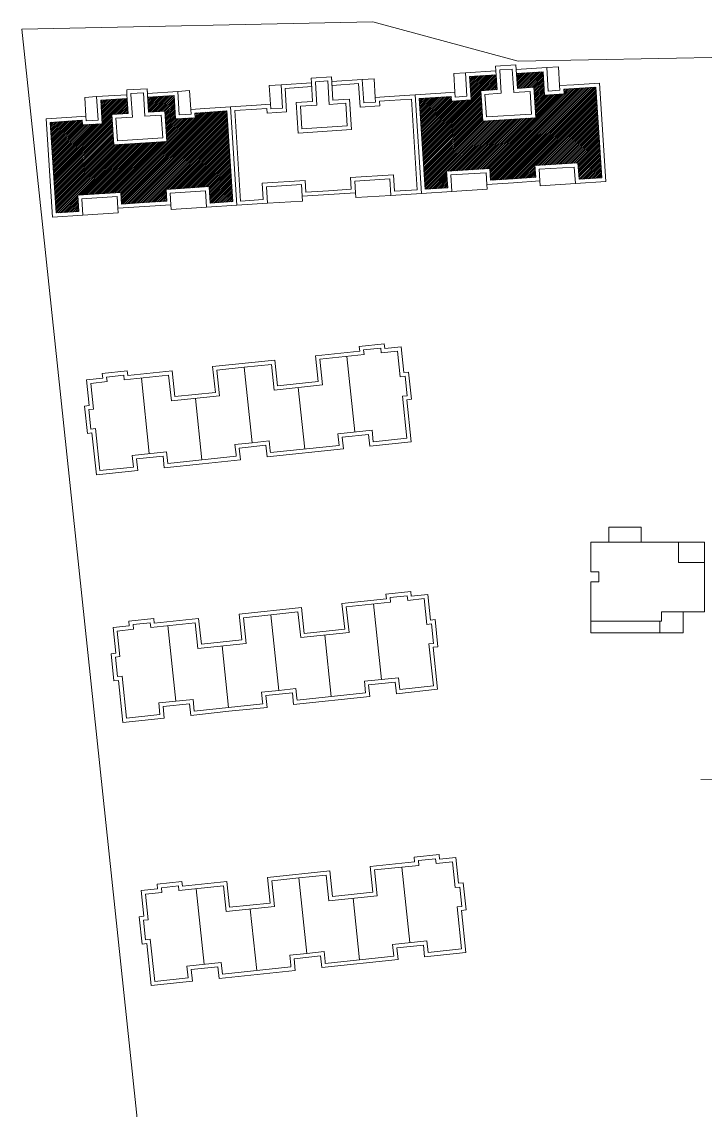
# Model space of a CAD drawing. Extents: x 109296 to 210174, y -14588 to 29909.
# Drawn here: x 119670 to 120717, y -9784 to -8116 of the extents above; entities that cross this region are included whole.
import ezdxf

# ---------------------------------------------------------------- set-up
doc = ezdxf.new("R2010")
doc.units = 0
doc.header["$LTSCALE"] = 1000
doc.header["$MEASUREMENT"] = 0
doc.layers.add('140', color=2, linetype='Continuous', lineweight=5)
doc.layers.add('s2', color=1, linetype='Continuous', lineweight=5)

msp = doc.modelspace()

# ---------------------------------------------------------------- linework, layer by layer
at = {"layer": '140', "color": 7}
for p, q in [((120207.9, -8115.5), (119670.1, -8126.8)), ((120430.5, -8176), (120207.9, -8115.5)), ((119670.1, -8126.8), (120038, -11599.8)), ((120833.2, -8168), (120430.5, -8176)), ((120396.6, -8190.8), (120349.9, -8193.8)), ((120427.2, -8181.6), (120396.1, -8183.6)), ((120396.1, -8183.6), (120396.6, -8190.8)), ((120396.6, -8190.8), (120398.4, -8219.6)), ((120421.6, -8188), (120402.5, -8189.2)), ((120402.5, -8189.2), (120402.6, -8190.4)), ((120402.6, -8190.4), (120404.8, -8225.2)), ((120424, -8223.9), (120421.6, -8188)), ((120427.7, -8188.8), (120427.2, -8181.6)), ((120429.6, -8217.6), (120427.2, -8181.6)), ((120474.4, -8185.8), (120427.7, -8188.8)), ((120492.4, -8184.7), (120474.4, -8185.8)), ((120476.7, -8221.7), (120474.4, -8185.8)), ((120494.2, -8213.4), (120492.4, -8184.7)), ((120144.6, -8199.9), (120113.5, -8201.9)), ((120113.5, -8201.9), (120114, -8209)), ((120139, -8206.2), (120119.9, -8207.5)), ((120119.9, -8207.5), (120119.9, -8208.7)), ((120141.3, -8242.2), (120139, -8206.2)), ((120145.1, -8207), (120144.6, -8199.9)), ((120146.9, -8235.8), (120144.6, -8199.9)), ((120191.8, -8204), (120145.1, -8207)), ((120209.8, -8202.9), (120191.8, -8204)), ((120194.1, -8240), (120191.8, -8204)), ((120211.6, -8231.6), (120209.8, -8202.9)), ((120331.9, -8195), (120349.9, -8193.8)), ((120333.8, -8223.7), (120331.9, -8195)), ((120349.9, -8193.8), (120352.2, -8229.8)), ((120397, -8196.8), (120356.2, -8199.4)), ((120356.2, -8199.4), (120358.6, -8235.4)), ((120468.8, -8192.2), (120428.1, -8194.8)), ((120471.1, -8228.1), (120468.8, -8192.2)), ((119862, -8218.1), (119830.9, -8220.1)), ((119830.9, -8220.1), (119831.3, -8227.3)), ((119856.4, -8224.4), (119837.3, -8225.7)), ((119858.7, -8260.4), (119856.4, -8224.4)), ((119862.5, -8225.3), (119862, -8218.1)), ((119864.3, -8254), (119862, -8218.1)), ((119909.2, -8222.2), (119862.5, -8225.3)), ((119927.1, -8221.1), (119909.2, -8222.2)), ((119911.5, -8258.2), (119909.2, -8222.2)), ((119929, -8249.8), (119927.1, -8221.1)), ((120049.3, -8213.2), (120067.3, -8212.1)), ((120051.1, -8242), (120049.3, -8213.2)), ((120114, -8209), (120067.3, -8212.1)), ((120067.3, -8212.1), (120069.6, -8248)), ((120114.3, -8215), (120073.6, -8217.7)), ((120073.6, -8217.7), (120075.9, -8253.6)), ((120114, -8209), (120115.8, -8237.8)), ((120119.9, -8208.7), (120122.2, -8243.4)), ((120186.2, -8210.4), (120145.5, -8213)), ((120188.5, -8246.3), (120186.2, -8210.4)), ((120312.2, -8225.1), (120272.7, -8227.7)), ((120333.8, -8223.7), (120312.2, -8225.1)), ((120334.2, -8230.9), (120333.8, -8223.7)), ((120398.4, -8219.6), (120373.3, -8221.2)), ((120373.3, -8221.2), (120376.3, -8267.9)), ((120404.8, -8225.2), (120379.7, -8226.8)), ((120449.1, -8222.3), (120424, -8223.9)), ((120454.7, -8215.9), (120429.6, -8217.6)), ((120451.3, -8257), (120449.1, -8222.3)), ((120457.7, -8262.6), (120454.7, -8215.9)), ((120494.7, -8220.6), (120476.7, -8221.7)), ((120515.8, -8212), (120494.2, -8213.4)), ((120494.2, -8213.4), (120494.7, -8220.6)), ((120516.2, -8218), (120500.6, -8219)), ((120500.6, -8219), (120501.1, -8226.2)), ((120555.3, -8209.5), (120515.8, -8212)), ((120549.7, -8215.8), (120516.2, -8218)), ((120558.7, -8354.7), (120549.7, -8215.8)), ((120565, -8360.3), (120555.3, -8209.5)), ((119766.7, -8231.4), (119784.6, -8230.3)), ((119768.5, -8260.2), (119766.7, -8231.4)), ((119831.3, -8227.3), (119784.6, -8230.3)), ((119784.6, -8230.3), (119787, -8266.2)), ((119831.7, -8233.3), (119791, -8235.9)), ((119791, -8235.9), (119793.3, -8271.8)), ((119831.3, -8227.3), (119833.2, -8256)), ((119837.3, -8225.7), (119837.3, -8226.9)), ((119837.3, -8226.9), (119839.6, -8261.6)), ((119903.6, -8228.6), (119862.9, -8231.2)), ((119905.9, -8264.5), (119903.6, -8228.6)), ((120051.1, -8242), (120029.6, -8243.3)), ((120051.6, -8249.1), (120051.1, -8242)), ((120115.8, -8237.8), (120090.7, -8239.4)), ((120090.7, -8239.4), (120093.7, -8286.1)), ((120166.5, -8240.5), (120141.3, -8242.2)), ((120172.1, -8234.2), (120146.9, -8235.8)), ((120168.7, -8275.3), (120166.5, -8240.5)), ((120175.1, -8280.9), (120172.1, -8234.2)), ((120212.1, -8238.8), (120194.1, -8240)), ((120233.2, -8230.2), (120211.6, -8231.6)), ((120211.6, -8231.6), (120212.1, -8238.8)), ((120233.6, -8236.2), (120218, -8237.2)), ((120218, -8237.2), (120218.5, -8244.4)), ((120272.7, -8227.7), (120233.2, -8230.2)), ((120267.1, -8234), (120233.6, -8236.2)), ((120276, -8373), (120267.1, -8234)), ((120282.4, -8378.6), (120272.7, -8227.7)), ((120272.7, -8227.7), (120282.4, -8378.6)), ((120312.6, -8231.1), (120279.1, -8233.3)), ((120279.1, -8233.3), (120288, -8372.2)), ((120328.2, -8230.1), (120312.6, -8231.1)), ((120328.6, -8237.3), (120328.2, -8230.1)), ((120358.6, -8235.4), (120328.6, -8237.3)), ((120352.2, -8229.8), (120334.2, -8230.9)), ((120379.7, -8226.8), (120381.9, -8261.5)), ((120501.1, -8226.2), (120471.1, -8228.1)), ((119833.2, -8256), (119808.1, -8257.6)), ((119808.1, -8257.6), (119811.1, -8304.3)), ((119889.5, -8252.4), (119864.3, -8254)), ((119892.5, -8299.1), (119889.5, -8252.4)), ((119929.5, -8257), (119911.5, -8258.2)), ((119950.6, -8248.4), (119929, -8249.8)), ((119929, -8249.8), (119929.5, -8257)), ((119950.9, -8254.4), (119935.4, -8255.4)), ((119935.4, -8255.4), (119935.8, -8262.6)), ((119990.1, -8245.9), (119950.6, -8248.4)), ((119984.5, -8252.3), (119950.9, -8254.4)), ((119993.4, -8391.2), (119984.5, -8252.3)), ((120029.6, -8243.3), (119990.1, -8245.9)), ((119999.8, -8396.8), (119990.1, -8245.9)), ((119990.1, -8245.9), (119999.8, -8396.8)), ((120030, -8249.3), (119996.4, -8251.5)), ((119996.4, -8251.5), (120005.4, -8390.4)), ((120045.5, -8248.3), (120030, -8249.3)), ((120046, -8255.5), (120045.5, -8248.3)), ((120075.9, -8253.6), (120046, -8255.5)), ((120069.6, -8248), (120051.6, -8249.1)), ((120122.2, -8243.4), (120097, -8245)), ((120097, -8245), (120099.3, -8279.7)), ((120218.5, -8244.4), (120188.5, -8246.3)), ((120381.9, -8261.5), (120451.3, -8257)), ((119747, -8261.6), (119707.5, -8264.1)), ((119707.5, -8264.1), (119717.2, -8415)), ((119747.4, -8267.6), (119713.8, -8269.7)), ((119713.8, -8269.7), (119722.8, -8408.6)), ((119768.5, -8260.2), (119747, -8261.6)), ((119762.9, -8266.5), (119747.4, -8267.6)), ((119763.4, -8273.7), (119762.9, -8266.5)), ((119793.3, -8271.8), (119763.4, -8273.7)), ((119769, -8267.4), (119768.5, -8260.2)), ((119787, -8266.2), (119769, -8267.4)), ((119839.6, -8261.6), (119814.4, -8263.2)), ((119814.4, -8263.2), (119816.7, -8298)), ((119883.9, -8258.8), (119858.7, -8260.4)), ((119886.1, -8293.5), (119883.9, -8258.8)), ((119935.8, -8262.6), (119905.9, -8264.5)), ((120099.3, -8279.7), (120168.7, -8275.3)), ((120376.3, -8267.9), (120457.7, -8262.6)), ((120093.7, -8286.1), (120175.1, -8280.9)), ((119811.1, -8304.3), (119892.5, -8299.1)), ((119816.7, -8298), (119886.1, -8293.5)), ((120321.1, -8344.8), (120387, -8340.6)), ((120387, -8340.6), (120388.1, -8358.5)), ((120456.4, -8336.1), (120522.3, -8331.8)), ((120457.6, -8354), (120456.4, -8336.1)), ((120462.8, -8341.7), (120516.7, -8338.2)), ((120464, -8359.6), (120462.8, -8341.7)), ((120516.7, -8338.2), (120518.3, -8363.4)), ((120522.3, -8331.8), (120523.9, -8357)), ((120038.5, -8363), (120104.4, -8358.8)), ((120104.4, -8358.8), (120105.5, -8376.7)), ((120173.8, -8354.3), (120239.7, -8350)), ((120175, -8372.3), (120173.8, -8354.3)), ((120180.2, -8359.9), (120234.1, -8356.4)), ((120234.1, -8356.4), (120235.7, -8381.6)), ((120239.7, -8350), (120241.3, -8375.2)), ((120322.7, -8369.9), (120321.1, -8344.8)), ((120327.5, -8350.4), (120381.4, -8346.9)), ((120329.1, -8375.5), (120327.5, -8350.4)), ((120381.4, -8346.9), (120382.5, -8364.9)), ((120388.1, -8358.5), (120422.9, -8356.3)), ((120422.9, -8356.3), (120457.6, -8354)), ((120523.9, -8357), (120558.7, -8354.7)), ((119891.2, -8372.5), (119957.1, -8368.3)), ((119892.4, -8390.5), (119891.2, -8372.5)), ((119897.6, -8378.1), (119951.5, -8374.6)), ((119951.5, -8374.6), (119953.1, -8399.8)), ((119957.1, -8368.3), (119958.7, -8393.4)), ((120040.1, -8388.2), (120038.5, -8363)), ((120044.9, -8368.6), (120098.8, -8365.1)), ((120046.5, -8393.8), (120044.9, -8368.6)), ((120098.8, -8365.1), (120099.9, -8383.1)), ((120105.5, -8376.7), (120140.3, -8374.5)), ((120140.3, -8374.5), (120175, -8372.3)), ((120181.4, -8377.9), (120180.2, -8359.9)), ((120241.3, -8375.2), (120276, -8373)), ((120288, -8372.2), (120322.7, -8369.9)), ((120329.1, -8375.5), (120383, -8372.1)), ((120382.5, -8364.9), (120423.3, -8362.3)), ((120383, -8372.1), (120382.5, -8364.9)), ((120423.3, -8362.3), (120464, -8359.6)), ((120464.4, -8366.8), (120464, -8359.6)), ((120518.3, -8363.4), (120464.4, -8366.8)), ((120518.3, -8363.4), (120565, -8360.3)), ((119755.9, -8381.2), (119821.8, -8377)), ((119757.5, -8406.4), (119755.9, -8381.2)), ((119762.3, -8386.8), (119816.2, -8383.4)), ((119763.9, -8412), (119762.3, -8386.8)), ((119816.2, -8383.4), (119817.3, -8401.3)), ((119821.8, -8377), (119822.9, -8395)), ((119857.6, -8392.7), (119892.4, -8390.5)), ((119898.7, -8396.1), (119897.6, -8378.1)), ((119958.7, -8393.4), (119993.4, -8391.2)), ((120005.4, -8390.4), (120040.1, -8388.2)), ((120046.5, -8393.8), (120100.4, -8390.3)), ((120099.9, -8383.1), (120140.6, -8380.5)), ((120100.4, -8390.3), (120099.9, -8383.1)), ((120140.6, -8380.5), (120181.4, -8377.9)), ((120181.8, -8385), (120181.4, -8377.9)), ((120235.7, -8381.6), (120181.8, -8385)), ((120235.7, -8381.6), (120282.4, -8378.6)), ((120282.4, -8378.6), (120329.1, -8375.5)), ((119722.8, -8408.6), (119757.5, -8406.4)), ((119763.9, -8412), (119817.8, -8408.5)), ((119817.3, -8401.3), (119858, -8398.7)), ((119817.8, -8408.5), (119817.3, -8401.3)), ((119822.9, -8395), (119857.6, -8392.7)), ((119858, -8398.7), (119898.7, -8396.1)), ((119899.2, -8403.3), (119898.7, -8396.1)), ((119953.1, -8399.8), (119899.2, -8403.3)), ((119953.1, -8399.8), (119999.8, -8396.8)), ((119999.8, -8396.8), (120046.5, -8393.8)), ((119717.2, -8415), (119763.9, -8412)), ((120120, -8627.6), (120188.1, -8620.4)), ((120187.3, -8613.3), (120225.5, -8609.3)), ((120188.1, -8620.4), (120187.3, -8613.3)), ((120220.2, -8615.8), (120193.9, -8618.6)), ((120193.9, -8618.6), (120194.7, -8625.8)), ((120220.9, -8623), (120220.2, -8615.8)), ((120246, -8620.4), (120220.9, -8623)), ((120225.5, -8609.3), (120226.3, -8616.4)), ((120226.3, -8616.4), (120251.3, -8613.8)), ((120250.1, -8659.8), (120246, -8620.4)), ((120251.3, -8613.8), (120255.5, -8653.2)), ((119962.5, -8644.2), (120058, -8634.1)), ((120052.7, -8640.7), (120010.9, -8645.1)), ((120056.8, -8680.1), (120052.7, -8640.7)), ((120058, -8634.1), (120062.1, -8673.5)), ((120124.2, -8667), (120120, -8627.6)), ((120194.7, -8625.8), (120126.6, -8632.9)), ((120126.6, -8632.9), (120130.8, -8672.3)), ((120180.6, -8744.3), (120168.4, -8628.5)), ((119793.5, -8654.7), (119831.7, -8650.7)), ((119794.2, -8661.9), (119793.5, -8654.7)), ((119800.1, -8660.1), (119826.3, -8657.3)), ((119826.3, -8657.3), (119827.1, -8664.5)), ((119827.1, -8664.5), (119895.1, -8657.3)), ((119831.7, -8650.7), (119832.4, -8657.9)), ((119832.4, -8657.9), (119900.5, -8650.7)), ((119895.1, -8657.3), (119899.3, -8696.7)), ((119900.5, -8650.7), (119904.6, -8690.1)), ((119966.7, -8683.6), (119962.5, -8644.2)), ((119969.1, -8649.5), (120010.9, -8645.1)), ((119973.3, -8688.9), (119969.1, -8649.5)), ((120023.1, -8760.9), (120010.9, -8645.1)), ((120023.1, -8760.9), (120010.9, -8645.1)), ((120023.1, -8760.9), (120010.9, -8645.1)), ((120023.1, -8760.9), (120010.9, -8645.1)), ((120257.3, -8659), (120250.1, -8659.8)), ((120255.5, -8653.2), (120262.6, -8652.4)), ((120260.4, -8688.8), (120257.3, -8659)), ((120262.6, -8652.4), (120267, -8694.2)), ((119769.2, -8664.5), (119794.2, -8661.9)), ((119773.3, -8703.9), (119769.2, -8664.5)), ((119775.8, -8669.9), (119800.8, -8667.2)), ((119779.9, -8709.3), (119775.8, -8669.9)), ((119800.8, -8667.2), (119800.1, -8660.1)), ((119865.5, -8777.5), (119853.4, -8661.7)), ((120130.8, -8672.3), (120056.8, -8680.1)), ((120062.1, -8673.5), (120124.2, -8667)), ((119899.3, -8696.7), (119973.3, -8688.9)), ((119904.6, -8690.1), (119966.7, -8683.6)), ((120093.8, -8676.2), (120103.7, -8770.5)), ((120093.8, -8676.2), (120103.7, -8770.5)), ((120253.3, -8689.6), (120260.4, -8688.8)), ((120260.1, -8754), (120253.3, -8689.6)), ((119766.2, -8704.7), (119773.3, -8703.9)), ((119770.6, -8746.5), (119766.2, -8704.7)), ((119936.3, -8692.8), (119946.2, -8787.1)), ((119936.3, -8692.8), (119946.2, -8787.1)), ((120267, -8694.2), (120259.9, -8694.9)), ((120259.9, -8694.9), (120266.7, -8759.4)), ((119772.8, -8710), (119779.9, -8709.3)), ((119775.9, -8739.9), (119772.8, -8710)), ((119783.1, -8739.1), (119775.9, -8739.9)), ((119789.9, -8803.5), (119783.1, -8739.1)), ((120154.3, -8747.1), (120206.9, -8741.5)), ((120206.9, -8741.5), (120208.7, -8759.4)), ((119777.7, -8745.7), (119770.6, -8746.5)), ((119784.5, -8810.1), (119777.7, -8745.7)), ((120023.1, -8760.9), (120049.3, -8758.1)), ((120049.3, -8758.1), (120050.9, -8773)), ((120156.2, -8765), (120154.3, -8747.1)), ((120201.5, -8748.1), (120160.9, -8752.4)), ((120160.9, -8752.4), (120162.8, -8770.3)), ((120203.4, -8766), (120201.5, -8748.1)), ((120208.7, -8759.4), (120260.1, -8754)), ((119891.8, -8774.7), (119839.3, -8780.2)), ((119893.7, -8792.6), (119891.8, -8774.7)), ((120023.1, -8760.9), (119996.8, -8763.7)), ((119996.8, -8763.7), (119998.4, -8778.6)), ((120044, -8764.7), (120003.4, -8769)), ((120003.4, -8769), (120005.3, -8786.9)), ((120045.9, -8782.6), (120044, -8764.7)), ((120162.8, -8770.3), (120045.9, -8782.6)), ((120050.9, -8773), (120051.2, -8776)), ((120051.2, -8776), (120156.2, -8765)), ((120266.7, -8759.4), (120203.4, -8766)), ((119839.3, -8780.2), (119841.2, -8798.1)), ((119886.5, -8781.3), (119845.9, -8785.6)), ((119845.9, -8785.6), (119847.8, -8803.5)), ((119888.3, -8799.2), (119886.5, -8781.3)), ((119998.7, -8781.6), (119893.7, -8792.6)), ((120005.3, -8786.9), (119946.8, -8793.1)), ((119998.4, -8778.6), (119998.7, -8781.6)), ((119847.8, -8803.5), (119784.5, -8810.1)), ((119841.2, -8798.1), (119789.9, -8803.5)), ((119946.8, -8793.1), (119888.3, -8799.2)), ((120569.7, -8890.2), (120569.7, -8913)), ((120618.9, -8890.2), (120569.7, -8890.2)), ((120618.9, -8913), (120618.9, -8890.2)), ((120542.1, -8913), (120676.5, -8913)), ((120542.1, -8958.6), (120542.1, -8913)), ((120676.5, -8913), (120716.1, -8913)), ((120676.5, -8913), (120676.5, -8944.2)), ((120716.1, -8913), (120716.1, -8944.2)), ((120554.1, -8958.6), (120542.1, -8958.6)), ((120554.1, -8974.2), (120554.1, -8958.6)), ((120676.5, -8944.2), (120716.1, -8944.2)), ((120716.1, -8944.2), (120716.1, -9019.8)), ((120542.1, -8974.2), (120554.1, -8974.2)), ((120542.1, -9034.2), (120542.1, -8974.2)), ((120228, -8992.7), (120266.2, -8988.7)), ((120228.8, -8999.9), (120228, -8992.7)), ((120266.2, -8988.7), (120266.9, -8995.9)), ((120160.7, -9007.1), (120228.8, -8999.9)), ((120164.9, -9046.5), (120160.7, -9007.1)), ((120235.3, -9005.2), (120167.3, -9012.4)), ((120221.3, -9123.8), (120209.1, -9008)), ((120260.8, -8995.3), (120234.6, -8998.1)), ((120234.6, -8998.1), (120235.3, -9005.2)), ((120261.6, -9002.5), (120260.8, -8995.3)), ((120286.7, -8999.8), (120261.6, -9002.5)), ((120266.9, -8995.9), (120292, -8993.2)), ((120290.8, -9039.2), (120286.7, -8999.8)), ((120292, -8993.2), (120296.1, -9032.6)), ((120003.2, -9023.7), (120098.7, -9013.6)), ((120007.3, -9063), (120003.2, -9023.7)), ((120009.8, -9029), (120051.6, -9024.6)), ((120093.3, -9020.2), (120051.6, -9024.6)), ((120063.8, -9140.4), (120051.6, -9024.6)), ((120063.8, -9140.4), (120051.6, -9024.6)), ((120063.8, -9140.4), (120051.6, -9024.6)), ((120063.8, -9140.4), (120051.6, -9024.6)), ((120097.5, -9059.6), (120093.3, -9020.2)), ((120098.7, -9013.6), (120102.8, -9053)), ((120167.3, -9012.4), (120171.5, -9051.8)), ((120650.1, -9019.8), (120650.1, -9034.2)), ((120716.1, -9019.8), (120650.1, -9019.8)), ((120683.7, -9019.8), (120683.7, -9052.2)), ((119809.9, -9044), (119834.9, -9041.4)), ((119834.2, -9034.2), (119872.4, -9030.2)), ((119834.9, -9041.4), (119834.2, -9034.2)), ((119840.8, -9039.6), (119867, -9036.8)), ((119841.5, -9046.7), (119840.8, -9039.6)), ((119867, -9036.8), (119867.8, -9044)), ((119867.8, -9044), (119935.8, -9036.8)), ((119872.4, -9030.2), (119873.1, -9037.4)), ((119873.1, -9037.4), (119941.1, -9030.2)), ((119906.2, -9156.9), (119894, -9041.2)), ((119935.8, -9036.8), (119940, -9076.2)), ((119941.1, -9030.2), (119945.3, -9069.6)), ((120013.9, -9068.4), (120009.8, -9029)), ((120298, -9038.5), (120290.8, -9039.2)), ((120296.1, -9032.6), (120303.3, -9031.9)), ((120301.1, -9068.3), (120298, -9038.5)), ((120303.3, -9031.9), (120307.7, -9073.6)), ((120542.1, -9052.2), (120542.1, -9034.2)), ((120650.1, -9034.2), (120542.1, -9034.2)), ((120647.7, -9052.2), (120647.7, -9034.2)), ((119814, -9083.4), (119809.9, -9044)), ((119816.5, -9049.4), (119841.5, -9046.7)), ((119820.6, -9088.7), (119816.5, -9049.4)), ((120171.5, -9051.8), (120097.5, -9059.6)), ((120102.8, -9053), (120164.9, -9046.5)), ((120134.5, -9055.7), (120144.4, -9150)), ((120134.5, -9055.7), (120144.4, -9150)), ((120647.7, -9052.2), (120542.1, -9052.2)), ((120683.7, -9052.2), (120647.7, -9052.2)), ((119940, -9076.2), (120013.9, -9068.4)), ((119945.3, -9069.6), (120007.3, -9063)), ((119976.9, -9072.3), (119986.9, -9166.6)), ((119976.9, -9072.3), (119986.9, -9166.6)), ((120294, -9069.1), (120301.1, -9068.3)), ((120300.7, -9133.5), (120294, -9069.1)), ((120307.7, -9073.6), (120300.5, -9074.4)), ((120300.5, -9074.4), (120307.3, -9138.8)), ((119806.9, -9084.2), (119814, -9083.4)), ((119811.3, -9125.9), (119806.9, -9084.2)), ((119813.5, -9089.5), (119820.6, -9088.7)), ((119816.6, -9119.3), (119813.5, -9089.5)), ((119818.4, -9125.2), (119811.3, -9125.9)), ((119823.8, -9118.6), (119816.6, -9119.3)), ((119825.2, -9189.6), (119818.4, -9125.2)), ((119830.5, -9183), (119823.8, -9118.6)), ((120195, -9126.5), (120247.5, -9121)), ((120247.5, -9121), (120249.4, -9138.9)), ((120063.8, -9140.4), (120037.5, -9143.1)), ((120063.8, -9140.4), (120090, -9137.6)), ((120090, -9137.6), (120091.6, -9152.5)), ((120196.9, -9144.4), (120195, -9126.5)), ((120242.2, -9127.6), (120201.6, -9131.9)), ((120201.6, -9131.9), (120203.5, -9149.8)), ((120244.1, -9145.5), (120242.2, -9127.6)), ((120307.3, -9138.8), (120244.1, -9145.5)), ((120249.4, -9138.9), (120300.7, -9133.5)), ((119932.5, -9154.2), (119880, -9159.7)), ((119934.4, -9172.1), (119932.5, -9154.2)), ((120037.5, -9143.1), (120039.1, -9158)), ((120039.1, -9158), (120039.4, -9161)), ((120084.7, -9144.2), (120044.1, -9148.5)), ((120044.1, -9148.5), (120046, -9166.4)), ((120086.6, -9162.1), (120084.7, -9144.2)), ((120203.5, -9149.8), (120086.6, -9162.1)), ((120091.6, -9152.5), (120091.9, -9155.5)), ((120091.9, -9155.5), (120196.9, -9144.4)), ((119880, -9159.7), (119881.9, -9177.6)), ((119927.1, -9160.8), (119886.6, -9165.1)), ((119886.6, -9165.1), (119888.5, -9183)), ((119929, -9178.7), (119927.1, -9160.8)), ((119987.5, -9172.5), (119929, -9178.7)), ((120039.4, -9161), (119934.4, -9172.1)), ((120046, -9166.4), (119987.5, -9172.5)), ((119888.5, -9183), (119825.2, -9189.6)), ((119881.9, -9177.6), (119830.5, -9183)), ((120710.5, -9277), (120807.2, -9279.2)), ((120271.2, -9396.1), (120309.4, -9392.1)), ((120309.4, -9392.1), (120310.2, -9399.2)), ((120204, -9410.4), (120272, -9403.2)), ((120278.6, -9408.6), (120210.6, -9415.7)), ((120272, -9403.2), (120271.2, -9396.1)), ((120304.1, -9398.7), (120277.8, -9401.4)), ((120277.8, -9401.4), (120278.6, -9408.6)), ((120304.8, -9405.8), (120304.1, -9398.7)), ((120329.9, -9403.2), (120304.8, -9405.8)), ((120310.2, -9399.2), (120335.2, -9396.6)), ((120334, -9442.6), (120329.9, -9403.2)), ((120335.2, -9396.6), (120339.4, -9436)), ((120046.4, -9427), (120141.9, -9416.9)), ((120136.6, -9423.5), (120094.8, -9427.9)), ((120140.7, -9462.9), (120136.6, -9423.5)), ((120141.9, -9416.9), (120146.1, -9456.3)), ((120208.1, -9449.8), (120204, -9410.4)), ((120210.6, -9415.7), (120214.7, -9455.1)), ((120264.5, -9527.1), (120252.3, -9411.3)), ((119877.4, -9437.6), (119915.6, -9433.5)), ((119878.2, -9444.7), (119877.4, -9437.6)), ((119884, -9442.9), (119910.3, -9440.1)), ((119884.8, -9450.1), (119884, -9442.9)), ((119910.3, -9440.1), (119911, -9447.3)), ((119911, -9447.3), (119979, -9440.1)), ((119915.6, -9433.5), (119916.4, -9440.7)), ((119916.4, -9440.7), (119984.4, -9433.5)), ((119979, -9440.1), (119983.2, -9479.5)), ((119984.4, -9433.5), (119988.5, -9472.9)), ((120050.6, -9466.4), (120046.4, -9427)), ((120053, -9432.3), (120094.8, -9427.9)), ((120057.2, -9471.7), (120053, -9432.3)), ((120107, -9543.7), (120094.8, -9427.9)), ((120107, -9543.7), (120094.8, -9427.9)), ((120107, -9543.7), (120094.8, -9427.9)), ((120107, -9543.7), (120094.8, -9427.9)), ((120341.2, -9441.8), (120334, -9442.6)), ((120339.4, -9436), (120346.5, -9435.2)), ((120344.4, -9471.6), (120341.2, -9441.8)), ((120346.5, -9435.2), (120350.9, -9477)), ((119853.1, -9447.4), (119878.2, -9444.7)), ((119857.3, -9486.7), (119853.1, -9447.4)), ((119859.7, -9452.7), (119884.8, -9450.1)), ((119863.8, -9492.1), (119859.7, -9452.7)), ((119949.5, -9560.3), (119937.3, -9444.5)), ((120214.7, -9455.1), (120140.7, -9462.9)), ((120146.1, -9456.3), (120208.1, -9449.8)), ((120177.7, -9459), (120187.6, -9553.3)), ((120177.7, -9459), (120187.6, -9553.3)), ((119983.2, -9479.5), (120057.2, -9471.7)), ((119988.5, -9472.9), (120050.6, -9466.4)), ((120020.2, -9475.6), (120030.1, -9569.9)), ((120020.2, -9475.6), (120030.1, -9569.9)), ((120337.2, -9472.4), (120344.4, -9471.6)), ((120344, -9536.8), (120337.2, -9472.4)), ((119850.1, -9487.5), (119857.3, -9486.7)), ((119854.5, -9529.3), (119850.1, -9487.5)), ((119856.7, -9492.8), (119863.8, -9492.1)), ((119859.8, -9522.7), (119856.7, -9492.8)), ((120350.9, -9477), (120343.8, -9477.7)), ((120343.8, -9477.7), (120350.6, -9542.2)), ((119867, -9521.9), (119859.8, -9522.7)), ((119873.8, -9586.4), (119867, -9521.9)), ((120238.3, -9529.9), (120290.8, -9524.3)), ((120290.8, -9524.3), (120292.7, -9542.2)), ((119861.7, -9528.5), (119854.5, -9529.3)), ((119868.4, -9593), (119861.7, -9528.5)), ((120107, -9543.7), (120133.2, -9540.9)), ((120133.2, -9540.9), (120134.8, -9555.8)), ((120240.2, -9547.8), (120238.3, -9529.9)), ((120285.4, -9530.9), (120244.9, -9535.2)), ((120244.9, -9535.2), (120246.7, -9553.1)), ((120287.3, -9548.8), (120285.4, -9530.9)), ((120350.6, -9542.2), (120287.3, -9548.8)), ((120292.7, -9542.2), (120344, -9536.8)), ((119975.7, -9557.5), (119923.2, -9563.1)), ((119977.6, -9575.4), (119975.7, -9557.5)), ((120107, -9543.7), (120080.7, -9546.5)), ((120080.7, -9546.5), (120082.3, -9561.4)), ((120127.9, -9547.5), (120087.3, -9551.8)), ((120087.3, -9551.8), (120089.2, -9569.7)), ((120129.8, -9565.4), (120127.9, -9547.5)), ((120246.7, -9553.1), (120129.8, -9565.4)), ((120134.8, -9555.8), (120135.1, -9558.8)), ((120135.1, -9558.8), (120240.2, -9547.8)), ((119923.2, -9563.1), (119925.1, -9581)), ((119970.4, -9564.1), (119929.8, -9568.4)), ((119929.8, -9568.4), (119931.7, -9586.3)), ((119972.3, -9582), (119970.4, -9564.1)), ((120030.7, -9575.9), (119972.3, -9582)), ((120082.6, -9564.4), (119977.6, -9575.4)), ((120089.2, -9569.7), (120030.7, -9575.9)), ((120082.3, -9561.4), (120082.6, -9564.4)), ((119931.7, -9586.3), (119868.4, -9593)), ((119925.1, -9581), (119873.8, -9586.4))]:
    msp.add_line(p, q, dxfattribs=at)
at = {"layer": 's2', "linetype": 'ByBlock'}
for p, q in [((120356.3, -8200.8), (120357.8, -8199.3)), ((120356.5, -8203.4), (120360.7, -8199.2)), ((120356.7, -8205.9), (120363.6, -8199)), ((120356.8, -8208.4), (120366.5, -8198.8)), ((120357, -8211), (120369.4, -8198.6)), ((120357.1, -8213.5), (120372.2, -8198.4)), ((120357.3, -8216), (120375.1, -8198.2)), ((120357.5, -8218.6), (120378, -8198)), ((120357.6, -8221.1), (120380.9, -8197.9)), ((120357.8, -8223.6), (120383.8, -8197.7)), ((120358, -8226.2), (120386.6, -8197.5)), ((120358.1, -8228.7), (120389.5, -8197.3)), ((120358.3, -8231.2), (120392.4, -8197.1)), ((120358.5, -8233.7), (120395.3, -8196.9)), ((120373.7, -8221.2), (120397, -8197.9)), ((120376.6, -8221), (120397.2, -8200.4)), ((120379.5, -8220.8), (120397.4, -8202.9)), ((120382.4, -8220.6), (120397.5, -8205.5)), ((120385.3, -8220.4), (120397.7, -8208)), ((120428.2, -8196.3), (120429.8, -8194.7)), ((120428.4, -8198.9), (120432.7, -8194.5)), ((120428.5, -8201.4), (120435.6, -8194.3)), ((120428.7, -8203.9), (120438.5, -8194.1)), ((120428.8, -8206.5), (120441.4, -8194)), ((120429, -8209), (120444.2, -8193.8)), ((120429.2, -8211.5), (120447.1, -8193.6)), ((120429.3, -8214.1), (120450, -8193.4)), ((120429.5, -8216.6), (120452.9, -8193.2)), ((120431.3, -8217.4), (120455.8, -8193)), ((120434.2, -8217.3), (120458.6, -8192.8)), ((120437.1, -8217.1), (120461.5, -8192.7)), ((120440, -8216.9), (120464.4, -8192.5)), ((120442.8, -8216.7), (120467.3, -8192.3)), ((120445.7, -8216.5), (120468.9, -8193.4)), ((120448.6, -8216.3), (120469, -8195.9)), ((120451.5, -8216.1), (120469.2, -8198.4)), ((120454.4, -8216), (120469.4, -8201)), ((120454.9, -8218.2), (120469.5, -8203.5)), ((120455, -8220.7), (120469.7, -8206)), ((120455.2, -8223.2), (120469.9, -8208.5)), ((120284.1, -8310.8), (120373.3, -8221.6)), ((120284.2, -8313.4), (120373.5, -8224.1)), ((120387.1, -8342.5), (120511.3, -8218.3)), ((120387.3, -8345), (120514.2, -8218.1)), ((120387.4, -8347.5), (120517.1, -8217.9)), ((120387.6, -8350.1), (120519.9, -8217.7)), ((120387.8, -8352.6), (120522.8, -8217.6)), ((120387.9, -8355.1), (120525.7, -8217.4)), ((120388.1, -8220.2), (120397.8, -8210.5)), ((120388.1, -8357.7), (120528.6, -8217.2)), ((120390.1, -8358.4), (120531.5, -8217)), ((120391, -8220), (120398, -8213.1)), ((120392.9, -8358.2), (120534.3, -8216.8)), ((120393.9, -8219.9), (120398.2, -8215.6)), ((120395.8, -8358), (120537.2, -8216.6)), ((120396.8, -8219.7), (120398.3, -8218.1)), ((120398.7, -8357.8), (120540.1, -8216.4)), ((120401.6, -8357.7), (120543, -8216.3)), ((120404.5, -8357.5), (120545.9, -8216.1)), ((120407.3, -8357.3), (120548.7, -8215.9)), ((120410.2, -8357.1), (120549.8, -8217.5)), ((120413.1, -8356.9), (120550, -8220)), ((120416, -8356.7), (120550.1, -8222.6)), ((120418.9, -8356.5), (120550.3, -8225.1)), ((120455.3, -8225.8), (120470, -8211.1)), ((120455.5, -8228.3), (120470.2, -8213.6)), ((120455.7, -8230.8), (120470.4, -8216.1)), ((120455.8, -8233.4), (120470.5, -8218.7)), ((120456, -8235.9), (120470.7, -8221.2)), ((120456.2, -8238.4), (120470.8, -8223.7)), ((120500.7, -8220.8), (120502.7, -8218.9)), ((120500.9, -8223.3), (120505.5, -8218.7)), ((120501, -8225.9), (120508.4, -8218.5)), ((119791.2, -8238), (119793.4, -8235.7)), ((119791.3, -8240.5), (119796.3, -8235.5)), ((119791.5, -8243), (119799.2, -8235.4)), ((119791.6, -8245.6), (119802.1, -8235.2)), ((119791.8, -8248.1), (119804.9, -8235)), ((119792, -8250.6), (119807.8, -8234.8)), ((119792.1, -8253.2), (119810.7, -8234.6)), ((119792.3, -8255.7), (119813.6, -8234.4)), ((119792.5, -8258.2), (119816.5, -8234.2)), ((119792.6, -8260.8), (119819.3, -8234.1)), ((119792.8, -8263.3), (119822.2, -8233.9)), ((119792.9, -8265.8), (119825.1, -8233.7)), ((119793.1, -8268.4), (119828, -8233.5)), ((119793.3, -8270.9), (119830.9, -8233.3)), ((119809.3, -8257.5), (119831.8, -8235)), ((119812.2, -8257.4), (119832, -8237.5)), ((119815.1, -8257.2), (119832.2, -8240.1)), ((119863, -8233.5), (119865.4, -8231.1)), ((119863.2, -8236), (119868.3, -8230.9)), ((119863.3, -8238.5), (119871.2, -8230.7)), ((119863.5, -8241.1), (119874, -8230.5)), ((119863.7, -8243.6), (119876.9, -8230.3)), ((119863.8, -8246.1), (119879.8, -8230.2)), ((119864, -8248.7), (119882.7, -8230)), ((119864.2, -8251.2), (119885.6, -8229.8)), ((119864.3, -8253.7), (119888.4, -8229.6)), ((119866.9, -8253.8), (119891.3, -8229.4)), ((119869.8, -8253.6), (119894.2, -8229.2)), ((119872.7, -8253.5), (119897.1, -8229)), ((119875.5, -8253.3), (119900, -8228.9)), ((119878.4, -8253.1), (119902.8, -8228.7)), ((119881.3, -8252.9), (119903.7, -8230.5)), ((119884.2, -8252.7), (119903.9, -8233)), ((119887.1, -8252.5), (119904, -8235.6)), ((119889.5, -8252.8), (119904.2, -8238.1)), ((119889.7, -8255.3), (119904.4, -8240.6)), ((120279.2, -8234.9), (120280.9, -8233.2)), ((120279.3, -8237.4), (120283.8, -8233)), ((120279.5, -8240), (120286.7, -8232.8)), ((120279.7, -8242.5), (120289.6, -8232.6)), ((120279.8, -8245), (120292.4, -8232.4)), ((120280, -8247.6), (120295.3, -8232.2)), ((120280.1, -8250.1), (120298.2, -8232)), ((120280.3, -8252.6), (120301.1, -8231.9)), ((120280.5, -8255.2), (120304, -8231.7)), ((120280.6, -8257.7), (120306.8, -8231.5)), ((120280.8, -8260.2), (120309.7, -8231.3)), ((120281, -8262.7), (120312.6, -8231.1)), ((120281.1, -8265.3), (120315.5, -8230.9)), ((120281.3, -8267.8), (120318.4, -8230.7)), ((120281.4, -8270.3), (120321.2, -8230.6)), ((120281.6, -8272.9), (120324.1, -8230.4)), ((120281.8, -8275.4), (120327, -8230.2)), ((120281.9, -8277.9), (120328.3, -8231.6)), ((120282.1, -8280.5), (120328.4, -8234.1)), ((120282.3, -8283), (120328.6, -8236.7)), ((120282.4, -8285.5), (120330.8, -8237.2)), ((120282.6, -8288.1), (120333.7, -8237)), ((120282.8, -8290.6), (120336.6, -8236.8)), ((120282.9, -8293.1), (120339.4, -8236.6)), ((120283.1, -8295.6), (120342.3, -8236.4)), ((120283.2, -8298.2), (120345.2, -8236.2)), ((120283.4, -8300.7), (120348.1, -8236)), ((120283.6, -8303.2), (120351, -8235.9)), ((120283.7, -8305.8), (120353.8, -8235.7)), ((120283.9, -8308.3), (120356.7, -8235.5)), ((120284.4, -8315.9), (120373.6, -8226.7)), ((120284.5, -8318.4), (120373.8, -8229.2)), ((120284.7, -8321), (120374, -8231.7)), ((120284.9, -8323.5), (120374.1, -8234.2)), ((120285, -8326), (120374.3, -8236.8)), ((120285.2, -8328.6), (120374.4, -8239.3)), ((120285.4, -8331.1), (120374.6, -8241.8)), ((120380.5, -8341), (120494.9, -8226.6)), ((120383.4, -8340.8), (120497.8, -8226.4)), ((120386.3, -8340.6), (120500.7, -8226.2)), ((120421.7, -8356.4), (120550.5, -8227.6)), ((120424.6, -8356.2), (120550.6, -8230.2)), ((120427.5, -8356), (120550.8, -8232.7)), ((120430.4, -8355.8), (120550.9, -8235.2)), ((120433.3, -8355.6), (120551.1, -8237.8)), ((120436.1, -8355.4), (120551.3, -8240.3)), ((120456.3, -8240.9), (120471, -8226.3)), ((120456.5, -8243.5), (120471.9, -8228.1)), ((120456.6, -8246), (120474.8, -8227.9)), ((120456.8, -8248.5), (120477.7, -8227.7)), ((120457, -8251.1), (120480.5, -8227.5)), ((120457.1, -8253.6), (120483.4, -8227.3)), ((120457.3, -8256.1), (120486.3, -8227.1)), ((120457.5, -8258.7), (120489.2, -8226.9)), ((120457.6, -8261.2), (120492.1, -8226.8)), ((119817.9, -8257), (119832.3, -8242.6)), ((119820.8, -8256.8), (119832.5, -8245.1)), ((119821.8, -8377.1), (119944, -8254.9)), ((119821.9, -8379.6), (119946.9, -8254.7)), ((119822.1, -8382.2), (119949.7, -8254.5)), ((119822.3, -8384.7), (119952.6, -8254.3)), ((119822.4, -8387.2), (119955.5, -8254.1)), ((119822.6, -8389.8), (119958.4, -8253.9)), ((119822.7, -8392.3), (119961.3, -8253.8)), ((119822.9, -8394.8), (119964.1, -8253.6)), ((119823.7, -8256.6), (119832.7, -8247.7)), ((119825.6, -8394.8), (119967, -8253.4)), ((119826.6, -8256.4), (119832.8, -8250.2)), ((119828.5, -8394.6), (119969.9, -8253.2)), ((119829.5, -8256.2), (119833, -8252.7)), ((119831.4, -8394.4), (119972.8, -8253)), ((119832.3, -8256.1), (119833.2, -8255.3)), ((119834.3, -8394.2), (119975.7, -8252.8)), ((119837.2, -8394), (119978.5, -8252.6)), ((119840, -8393.9), (119981.4, -8252.5)), ((119842.9, -8393.7), (119984.3, -8252.3)), ((119845.8, -8393.5), (119984.6, -8254.7)), ((119848.7, -8393.3), (119984.8, -8257.2)), ((119889.8, -8257.8), (119904.5, -8243.2)), ((119890, -8260.4), (119904.7, -8245.7)), ((119890.2, -8262.9), (119904.8, -8248.2)), ((119890.3, -8265.4), (119905, -8250.7)), ((119890.5, -8268), (119905.2, -8253.3)), ((119890.6, -8270.5), (119905.3, -8255.8)), ((119890.8, -8273), (119905.5, -8258.3)), ((119935.5, -8257.9), (119938.2, -8255.2)), ((119935.7, -8260.5), (119941.1, -8255.1)), ((120285.5, -8333.6), (120374.8, -8244.4)), ((120285.7, -8336.1), (120374.9, -8246.9)), ((120285.9, -8338.7), (120375.1, -8249.4)), ((120286, -8341.2), (120375.3, -8252)), ((120286.2, -8343.7), (120375.4, -8254.5)), ((120286.3, -8346.3), (120375.6, -8257)), ((120458.3, -8336), (120551.4, -8242.8)), ((120461.2, -8335.8), (120551.6, -8245.3)), ((120464.1, -8335.6), (120551.8, -8247.9)), ((120466.9, -8335.4), (120551.9, -8250.4)), ((120469.8, -8335.2), (120552.1, -8252.9)), ((120472.7, -8335), (120552.3, -8255.5)), ((120475.6, -8334.8), (120552.4, -8258)), ((119714, -8272), (119716.5, -8269.5)), ((119714.1, -8274.6), (119719.4, -8269.4)), ((119714.3, -8277.1), (119722.2, -8269.2)), ((119714.5, -8279.6), (119725.1, -8269)), ((119714.6, -8282.2), (119728, -8268.8)), ((119714.8, -8284.7), (119730.9, -8268.6)), ((119715, -8287.2), (119733.8, -8268.4)), ((119715.1, -8289.8), (119736.6, -8268.2)), ((119715.3, -8292.3), (119739.5, -8268.1)), ((119715.5, -8294.8), (119742.4, -8267.9)), ((119715.6, -8297.4), (119745.3, -8267.7)), ((119715.8, -8299.9), (119748.2, -8267.5)), ((119715.9, -8302.4), (119751, -8267.3)), ((119716.1, -8305), (119753.9, -8267.1)), ((119716.3, -8307.5), (119756.8, -8266.9)), ((119716.4, -8310), (119759.7, -8266.8)), ((119716.6, -8312.5), (119762.6, -8266.6)), ((119716.8, -8315.1), (119763.1, -8268.8)), ((119716.9, -8317.6), (119763.2, -8271.3)), ((119717.1, -8320.1), (119763.5, -8273.7)), ((119717.2, -8322.7), (119766.4, -8273.5)), ((119717.4, -8325.2), (119769.3, -8273.4)), ((119717.6, -8327.7), (119772.1, -8273.2)), ((119717.7, -8330.3), (119775, -8273)), ((119717.9, -8332.8), (119777.9, -8272.8)), ((119718.1, -8335.3), (119780.8, -8272.6)), ((119718.2, -8337.9), (119783.7, -8272.4)), ((119718.4, -8340.4), (119786.5, -8272.2)), ((119718.6, -8342.9), (119789.4, -8272.1)), ((119718.7, -8345.4), (119792.3, -8271.9)), ((119718.9, -8348), (119808.1, -8258.7)), ((119719, -8350.5), (119808.3, -8261.3)), ((119719.2, -8353), (119808.4, -8263.8)), ((119719.4, -8355.6), (119808.6, -8266.3)), ((119719.5, -8358.1), (119808.8, -8268.9)), ((119719.7, -8360.6), (119808.9, -8271.4)), ((119719.9, -8363.2), (119809.1, -8273.9)), ((119816.1, -8377.4), (119930.5, -8263)), ((119819, -8377.2), (119933.4, -8262.8)), ((119851.6, -8393.1), (119985, -8259.7)), ((119854.4, -8392.9), (119985.1, -8262.2)), ((119857.3, -8392.7), (119985.3, -8264.8)), ((119860.2, -8392.6), (119985.4, -8267.3)), ((119863.1, -8392.4), (119985.6, -8269.8)), ((119866, -8392.2), (119985.8, -8272.4)), ((119868.8, -8392), (119985.9, -8274.9)), ((119891, -8275.6), (119905.7, -8260.9)), ((119891.1, -8278.1), (119905.8, -8263.4)), ((119891.3, -8280.6), (119907.5, -8264.4)), ((119891.5, -8283.2), (119910.4, -8264.3)), ((119891.6, -8285.7), (119913.2, -8264.1)), ((119891.8, -8288.2), (119916.1, -8263.9)), ((119892, -8290.7), (119919, -8263.7)), ((119892.1, -8293.3), (119921.9, -8263.5)), ((119892.3, -8295.8), (119924.8, -8263.3)), ((119892.4, -8298.3), (119927.6, -8263.1)), ((120286.5, -8348.8), (120375.8, -8259.6)), ((120286.7, -8351.3), (120375.9, -8262.1)), ((120286.8, -8353.9), (120376.1, -8264.6)), ((120287, -8356.4), (120376.2, -8267.1)), ((120287.2, -8358.9), (120378.3, -8267.8)), ((120287.3, -8361.5), (120381.2, -8267.6)), ((120287.5, -8364), (120384.1, -8267.4)), ((120287.6, -8366.5), (120387, -8267.2)), ((120287.8, -8369), (120389.8, -8267)), ((120288, -8371.6), (120392.7, -8266.8)), ((120290.2, -8372), (120395.6, -8266.6)), ((120293.1, -8371.9), (120398.5, -8266.5)), ((120323, -8344.7), (120401.4, -8266.3)), ((120325.8, -8344.5), (120404.2, -8266.1)), ((120328.7, -8344.3), (120407.1, -8265.9)), ((120331.6, -8344.1), (120410, -8265.7)), ((120334.5, -8343.9), (120412.9, -8265.5)), ((120337.3, -8343.8), (120415.8, -8265.3)), ((120340.2, -8343.6), (120418.6, -8265.2)), ((120343.1, -8343.4), (120421.5, -8265)), ((120346, -8343.2), (120424.4, -8264.8)), ((120348.9, -8343), (120427.3, -8264.6)), ((120351.7, -8342.8), (120430.2, -8264.4)), ((120354.6, -8342.6), (120433, -8264.2)), ((120357.5, -8342.5), (120435.9, -8264)), ((120360.4, -8342.3), (120438.8, -8263.9)), ((120363.3, -8342.1), (120441.7, -8263.7)), ((120366.1, -8341.9), (120444.6, -8263.5)), ((120369, -8341.7), (120447.4, -8263.3)), ((120371.9, -8341.5), (120450.3, -8263.1)), ((120374.8, -8341.3), (120453.2, -8262.9)), ((120377.7, -8341.2), (120456.1, -8262.7)), ((120478.5, -8334.7), (120552.6, -8260.5)), ((120481.3, -8334.5), (120552.7, -8263.1)), ((120484.2, -8334.3), (120552.9, -8265.6)), ((120487.1, -8334.1), (120553.1, -8268.1)), ((120490, -8333.9), (120553.2, -8270.7)), ((120492.9, -8333.7), (120553.4, -8273.2)), ((119720, -8365.7), (119809.3, -8276.4)), ((119720.2, -8368.2), (119809.4, -8279)), ((119720.3, -8370.8), (119809.6, -8281.5)), ((119720.5, -8373.3), (119809.8, -8284)), ((119720.7, -8375.8), (119809.9, -8286.6)), ((119720.8, -8378.3), (119810.1, -8289.1)), ((119721, -8380.9), (119810.2, -8291.6)), ((119871.7, -8391.8), (119986.1, -8277.4)), ((119893.9, -8372.3), (119986.3, -8280)), ((119896.8, -8372.2), (119986.4, -8282.5)), ((119899.6, -8372), (119986.6, -8285)), ((119902.5, -8371.8), (119986.7, -8287.6)), ((119905.4, -8371.6), (119986.9, -8290.1)), ((120495.7, -8333.5), (120553.6, -8275.7)), ((120498.6, -8333.4), (120553.7, -8278.3)), ((120501.5, -8333.2), (120553.9, -8280.8)), ((120504.4, -8333), (120554, -8283.3)), ((120507.3, -8332.8), (120554.2, -8285.8)), ((120510.1, -8332.6), (120554.4, -8288.4)), ((120513, -8332.4), (120554.5, -8290.9)), ((119721.2, -8383.4), (119810.4, -8294.2)), ((119721.3, -8385.9), (119810.6, -8296.7)), ((119721.5, -8388.5), (119810.7, -8299.2)), ((119721.7, -8391), (119810.9, -8301.8)), ((119721.8, -8393.5), (119811.1, -8304.3)), ((119722, -8396.1), (119813.9, -8304.1)), ((119722.1, -8398.6), (119816.8, -8304)), ((119722.3, -8401.1), (119819.7, -8303.8)), ((119722.5, -8403.7), (119822.5, -8303.6)), ((119722.6, -8406.2), (119825.4, -8303.4)), ((119722.9, -8408.6), (119828.3, -8303.2)), ((119725.8, -8408.4), (119831.2, -8303)), ((119728.7, -8408.2), (119834.1, -8302.8)), ((119758.5, -8381.1), (119836.9, -8302.7)), ((119761.4, -8380.9), (119839.8, -8302.5)), ((119764.3, -8380.7), (119842.7, -8302.3)), ((119767.2, -8380.5), (119845.6, -8302.1)), ((119770, -8380.3), (119848.5, -8301.9)), ((119772.9, -8380.1), (119851.3, -8301.7)), ((119775.8, -8380), (119854.2, -8301.5)), ((119778.7, -8379.8), (119857.1, -8301.4)), ((119781.6, -8379.6), (119860, -8301.2)), ((119784.4, -8379.4), (119862.8, -8301)), ((119787.3, -8379.2), (119865.7, -8300.8)), ((119790.2, -8379), (119868.6, -8300.6)), ((119793.1, -8378.8), (119871.5, -8300.4)), ((119796, -8378.7), (119874.4, -8300.2)), ((119798.8, -8378.5), (119877.2, -8300.1)), ((119801.7, -8378.3), (119880.1, -8299.9)), ((119804.6, -8378.1), (119883, -8299.7)), ((119807.5, -8377.9), (119885.9, -8299.5)), ((119810.4, -8377.7), (119888.8, -8299.3)), ((119813.2, -8377.5), (119891.6, -8299.1)), ((119908.3, -8371.4), (119987.1, -8292.6)), ((119911.2, -8371.2), (119987.2, -8295.1)), ((119914, -8371), (119987.4, -8297.7)), ((119916.9, -8370.9), (119987.6, -8300.2)), ((119919.8, -8370.7), (119987.7, -8302.7)), ((119922.7, -8370.5), (119987.9, -8305.3)), ((119925.5, -8370.3), (119988.1, -8307.8)), ((120515.9, -8332.2), (120554.7, -8293.4)), ((120518.8, -8332.1), (120554.9, -8296)), ((120521.7, -8331.9), (120555, -8298.5)), ((120522.4, -8333.8), (120555.2, -8301)), ((120522.6, -8336.3), (120555.4, -8303.6)), ((120522.8, -8338.9), (120555.5, -8306.1)), ((120522.9, -8341.4), (120555.7, -8308.6)), ((119928.4, -8370.1), (119988.2, -8310.3)), ((119931.3, -8369.9), (119988.4, -8312.9)), ((119934.2, -8369.7), (119988.5, -8315.4)), ((119937.1, -8369.6), (119988.7, -8317.9)), ((119939.9, -8369.4), (119988.9, -8320.5)), ((119942.8, -8369.2), (119989, -8323)), ((120523.1, -8343.9), (120555.8, -8311.2)), ((120523.2, -8346.4), (120556, -8313.7)), ((120523.4, -8349), (120556.2, -8316.2)), ((120523.6, -8351.5), (120556.3, -8318.7)), ((120523.7, -8354), (120556.5, -8321.3)), ((120523.9, -8356.6), (120556.7, -8323.8)), ((119945.7, -8369), (119989.2, -8325.5)), ((119948.6, -8368.8), (119989.4, -8328)), ((119951.5, -8368.6), (119989.5, -8330.6)), ((119954.3, -8368.4), (119989.7, -8333.1)), ((119957.1, -8368.4), (119989.8, -8335.6)), ((119957.2, -8370.9), (119990, -8338.2)), ((119957.4, -8373.5), (119990.2, -8340.7)), ((120439, -8355.2), (120456.5, -8337.7)), ((120441.9, -8355.1), (120456.7, -8340.2)), ((120526.3, -8356.8), (120556.8, -8326.3)), ((120529.2, -8356.6), (120557, -8328.9)), ((120532.1, -8356.5), (120557.1, -8331.4)), ((120535, -8356.3), (120557.3, -8333.9)), ((120537.9, -8356.1), (120557.5, -8336.5)), ((120540.7, -8355.9), (120557.6, -8339)), ((120543.6, -8355.7), (120557.8, -8341.5)), ((119957.6, -8376), (119990.3, -8343.2)), ((119957.7, -8378.5), (119990.5, -8345.8)), ((119957.9, -8381.1), (119990.7, -8348.3)), ((119958.1, -8383.6), (119990.8, -8350.8)), ((119958.2, -8386.1), (119991, -8353.4)), ((119958.4, -8388.6), (119991.2, -8355.9)), ((119958.6, -8391.2), (119991.3, -8358.4)), ((120296, -8371.7), (120321.2, -8346.4)), ((120298.8, -8371.5), (120321.4, -8348.9)), ((120301.7, -8371.3), (120321.6, -8351.5)), ((120304.6, -8371.1), (120321.7, -8354)), ((120307.5, -8370.9), (120321.9, -8356.5)), ((120444.8, -8354.9), (120456.9, -8342.8)), ((120447.7, -8354.7), (120457, -8345.3)), ((120450.5, -8354.5), (120457.2, -8347.8)), ((120453.4, -8354.3), (120457.4, -8350.4)), ((120456.3, -8354.1), (120457.5, -8352.9)), ((120546.5, -8355.5), (120558, -8344.1)), ((120549.4, -8355.3), (120558.1, -8346.6)), ((120552.3, -8355.2), (120558.3, -8349.1)), ((120555.1, -8355), (120558.5, -8351.6)), ((120558, -8354.8), (120558.6, -8354.2)), ((119874.6, -8391.6), (119891.4, -8374.9)), ((119959, -8393.4), (119991.5, -8360.9)), ((119961.9, -8393.2), (119991.6, -8363.5)), ((119964.8, -8393), (119991.8, -8366)), ((119967.7, -8392.8), (119992, -8368.5)), ((119970.6, -8392.7), (119992.1, -8371.1)), ((119973.4, -8392.5), (119992.3, -8373.6)), ((120275.8, -8373), (120276, -8372.7)), ((120310.4, -8370.7), (120322, -8359.1)), ((120313.2, -8370.6), (120322.2, -8361.6)), ((120316.1, -8370.4), (120322.4, -8364.1)), ((120319, -8370.2), (120322.5, -8366.7)), ((120321.9, -8370), (120322.7, -8369.2)), ((119731.5, -8408.1), (119756, -8383.6)), ((119734.4, -8407.9), (119756.2, -8386.1)), ((119737.3, -8407.7), (119756.4, -8388.6)), ((119740.2, -8407.5), (119756.5, -8391.1)), ((119877.5, -8391.4), (119891.5, -8377.4)), ((119880.4, -8391.3), (119891.7, -8379.9)), ((119883.2, -8391.1), (119891.9, -8382.4)), ((119886.1, -8390.9), (119892, -8385)), ((119889, -8390.7), (119892.2, -8387.5)), ((119891.9, -8390.5), (119892.3, -8390)), ((119976.3, -8392.3), (119992.5, -8376.1)), ((119979.2, -8392.1), (119992.6, -8378.7)), ((119982.1, -8391.9), (119992.8, -8381.2)), ((119984.9, -8391.7), (119992.9, -8383.7)), ((119987.8, -8391.5), (119993.1, -8386.3)), ((119990.7, -8391.4), (119993.3, -8388.8)), ((119743.1, -8407.3), (119756.7, -8393.7)), ((119745.9, -8407.1), (119756.9, -8396.2)), ((119748.8, -8406.9), (119757, -8398.7)), ((119751.7, -8406.8), (119757.2, -8401.3)), ((119754.6, -8406.6), (119757.3, -8403.8)), ((119757.5, -8406.4), (119757.5, -8406.3))]:
    msp.add_line(p, q, dxfattribs=at)

doc.saveas('drawing.dxf')
